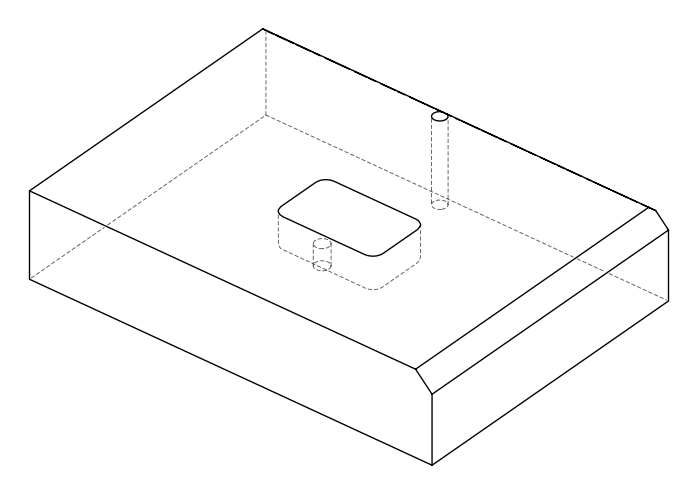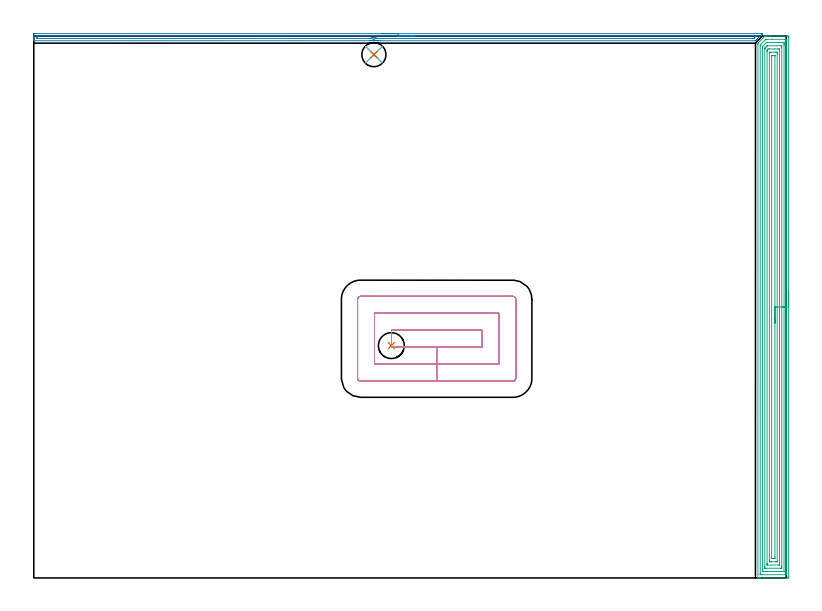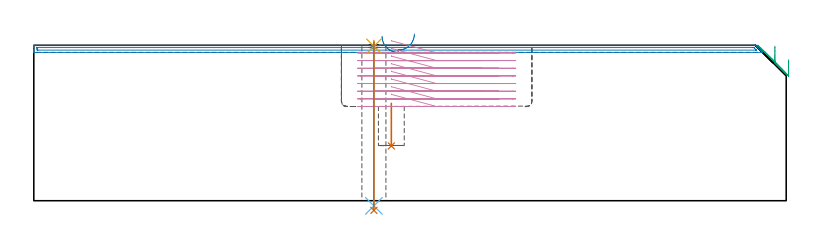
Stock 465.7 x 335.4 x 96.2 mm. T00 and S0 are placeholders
(PLAN: 7 operations, 5 tool changes, 39.1 min)
(1 INDEXABLE_INSERT_DRILL_BLIND_HOLE_FROM_SOLID | STEP1POCKET | NXT0302_003 | 0.11 min | 12454 mm3)
(2 AREA_MILL | FG_CHAMFER_SURFACE | UGT0205_001 | 7.36 min | 4397 mm3)
(3 AREA_MILL_1 | FG_CHAMFER_SURFACE_1 | UGT0205_001 | 19.08 min | 60480 mm3)
(4 MILL_RECTANGULAR_POCKET | POCKET_RECTANGULAR_STRAIGHT | UGT0201_095 | Follow Part, ap 5, ae 75% | 11.7 min | 310986 mm3)
(5 SPOT_DRILL | STEP1HOLE | NXT0321_9005460120000 | 0.03 min | 14 mm3)
(6 DRILL_THROUGH_HOLE_INTO_CENTER | STEP1HOLE | NXT0301_065 | 0.41 min | 6631 mm3)
(7 DRILL_TO_ENLARGE_THROUGH_HOLE | STEP1HOLE | UGT0301_280 | 0.42 min | 10087 mm3)
(TOOL NXT0302_003 | Index. Insert Drill 16mm [880-D1600L20-05] | D16 PA176 FL80 Z2)
(TOOL UGT0205_001 | Chamfer Mill 20 x 3 x 45 deg. | D20 FL50 Z2)
(TOOL UGT0201_095 | End mill 20 mm | D20 R3 FL38 Z4)
(TOOL NXT0321_9005460120000 | NC Spot Drill, 142deg, 12mm, Carbide, Uncoated | D12 PA142 FL30 Z2)
(TOOL NXT0301_065 | Carbide Drill 9.4mm [860.1-0940-075A1-MM 2214] | D9.4 PA140 FL98 Z2)
(TOOL UGT0301_280 | Twist Drill 14.9 mm | D14.9 PA118 FL114 Z2)
(OP 1 INDEXABLE_INSERT_DRILL_BLIND_HOLE_FROM_SOLID)
G17 G21 G94 G90
T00 M6
G54
G17 G0 G90 X221.3 Y143.8 S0 M3
G43 Z106.2 H1
G94 G81 G98 Z33.9 F250. R60.3
G80
M5
M2
(OP 2 AREA_MILL)
G17 G21 G94 G90
T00 M6
G54
G17 G0 G90 X215.55 Y336.9 S1061 M3
G43 Z106.2 H0
Z101.8
G94 G1 X215.588 Z100.928 F250.
X215.702 Z100.063
X215.891 Z99.212
X216.153 Z98.38
X216.487 Z97.574
X216.89 Z96.8
X217.359 Z96.064
X217.89 Z95.372
X218.479 Z94.729
X219.122 Z94.139
X219.814 Z93.608
X220.55 Z93.14
X221.324 Z92.737
X222.13 Z92.403
X222.962 Z92.141
X223.814 Z91.952
X224.678 Z91.838
X225.55 Z91.8
X451.065
X451.083 Y336.895 Z91.805
X451.065 Y336.867 Z91.831
X450.989 Y336.789 Z91.91
X450.767 Y336.565 Z92.132
X450.662 Y336.461 Z92.237
X450.469 Y336.269 Z92.431
X450.363 Y336.163 Z92.537
X450.222 Y336.021 Z92.676
X450.171 Y335.97 Z92.728
X449.521 Y335.321 Z93.379
X449.342 Y335.14 Z93.556
X448.68 Y334.48 Z94.22
X448.461 Y334.26 Z94.436
X447.838 Y333.638 Z95.062
X447.786 Y333.585 Z95.114
X447.581 Y333.379 Z95.317
X446.996 Y332.796 Z95.904
X446.891 Y332.691 Z96.008
X446.701 Y332.499 Z96.194
X446.699 Z96.195
X446.447 Y332.5 Z96.2
X214.376
X213.03 Y332.509 Z96.191
X212.99 Z96.19
X212.741 Y332.516 Z96.18
X212.588 Y332.548 Z96.148
X212.583 Y332.549 Z96.146
X212.142 Y332.657 Z96.041
X211.794 Y332.725 Z95.973
X211.694 Y332.742 Z95.952
X211.688 Y332.743 Z95.951
X211.248 Y332.802 Z95.893
X210.917 Y332.829 Z95.866
X210.8 Y332.839 Z95.856
X210.666 Y332.842 Z95.85
X210.607 Y332.843 Z95.852
X210.55 Y332.842 Z95.85
X210.502 Y332.841
X210.283 Y332.84 Z95.855
X210.176 Y332.835 Z95.863
X210.172 Y332.834 Z95.864
X209.906 Y332.818 Z95.877
X209.9 Z95.878
X209.787 Y332.805 Z95.892
X209.643 Y332.788 Z95.907
X209.458 Y332.767 Z95.93
X209.005 Y332.689 Z96.009
X208.523 Y332.578 Z96.122
X208.231 Y332.516 Z96.182
X208.162 Y332.51 Z96.19
X0.184 Y332.5 Z96.2
X0.004 Y332.499 Z96.192
X0. Y332.861 Z95.838
Y333.094 Z95.606
Y333.819 Z94.876
Y335.063 Z93.634
Y335.581 Z93.114
Y336.202 Z92.493
X0.003 Y336.461 Z92.234
X0.01 Y336.891 Z91.805
X0.191 Y336.895 Z91.802
X0.631 Y336.9 Z91.8
X225.55
Y335.486 Z93.214
X446.891 Y335.485 Z93.215
X446.989 Y335.484 Z93.216
X447.163 Y335.479 Z93.221
X447.214 Y335.473 Z93.227
X447.202 Y335.46 Z93.24
X447.111 Y335.364 Z93.336
X446.993 Y335.244 Z93.456
X446.891 Y335.141 Z93.559
X446.225 Y334.475 Z94.225
X445.997 Y334.248 Z94.452
X445.778 Y334.035 Z94.665
X445.678 Y333.94 Z94.76
X445.647 Y333.921 Z94.779
X445.601 Y333.919 Z94.781
X445.502 Y333.917 Z94.783
X445.103 Y333.914 Z94.786
X445.007
X214.371 Y333.915 Z94.785
X213.372 Y333.923 Z94.777
X213.175 Y333.93 Z94.771
X213.075 Y333.935 Z94.765
X212.962 Y333.957 Z94.743
X212.583 Y334.033 Z94.667
X212.313 Y334.085 Z94.615
X211.688 Y334.177 Z94.523
X211.283 Y334.218 Z94.482
X210.794 Y334.251 Z94.449
X210.355
X209.9 Y334.232 Z94.468
X209.512 Y334.201 Z94.499
X209.005 Y334.139 Z94.561
X208.729 Y334.092 Z94.608
X208.445 Y334.04 Z94.66
X208.111 Y333.971 Z94.729
X207.983 Y333.945 Z94.755
X207.905 Y333.931 Z94.769
X207.808 Y333.928 Z94.772
X207.611 Y333.926 Z94.774
X207.217 Y333.924 Z94.776
X207.111
X2.323 Y333.915 Z94.785
X2.044 Y333.92 Z94.78
X2.016 Y333.921 Z94.779
X2.01 Y333.938 Z94.762
X2.004 Y333.974 Z94.726
X2.002 Y334.009 Z94.691
X2. Y334.233 Z94.467
X2.003 Y334.7 Z94.
X2.009 Y335.104 Z93.596
X2.031 Y335.479 Z93.221
X2.42 Y335.484 Z93.216
X2.517 Y335.485 Z93.215
X225.55 Y335.486 Z93.214
X226.422 Z93.252
X227.287 Z93.366
X228.138 Z93.555
X228.97 Z93.817
X229.776 Z94.151
X230.55 Z94.554
X231.286 Z95.023
X231.978 Z95.554
X232.621 Z96.143
X233.21 Z96.786
X233.742 Z97.478
X234.21 Z98.214
X234.613 Z98.988
X234.947 Z99.794
X235.209 Z100.626
X235.398 Z101.478
X235.512 Z102.343
X235.55 Z103.214
G0 Z106.2
M5
M2
(OP 3 AREA_MILL_1)
G17 G21 G94 G90
T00 M6
G54
G17 G0 G90 X467.2 Y177.7 S1061 M3
G43 Z106.2 H0
Z87.2
G94 G1 Y177.662 Z86.328 F250.
Y177.548 Z85.463
Y177.359 Z84.612
Y177.097 Z83.78
Y176.763 Z82.974
Y176.36 Z82.2
Y175.892 Z81.464
Y175.36 Z80.772
Y174.771 Z80.129
Y174.128 Z79.54
Y173.436 Z79.008
Y172.7 Z78.54
Y171.926 Z78.137
Y171.12 Z77.803
Y170.288 Z77.541
Y169.436 Z77.352
Y168.572 Z77.238
Y167.7 Z77.2
Y0.924
X467.199 Y0.62 Z77.201
X467.194 Y0.037 Z77.204
X467.192 Y0.007 Z77.206
X466.612 Y0. Z77.785
X452.08 Z92.316
X449.679 Z94.716
X448.989 Z95.411
X448.655 Z95.744
X448.255 Z96.136
X448.212 Z96.179
X448.202 Y0.007 Z96.188
X448.2 Y0.173 Z96.2
Y330.313
X448.202 Y330.995 Z96.188
X448.33 Y331.131 Z96.068
X452.451 Y335.251 Z91.948
X452.497 Y335.299 Z91.898
X452.598 Y335.39 Z91.794
X452.695 Y335.399 Z91.697
X453.144 Y335.4 Z91.256
X453.445 Z90.955
X454.135 Z90.26
X455.372 Z89.025
X455.918 Z88.477
X456.536 Z87.86
X465.994 Z78.403
X466.612 Y335.397 Z77.785
X467.192 Y335.393 Z77.206
X467.194 Y335.363 Z77.204
X467.199 Y334.78 Z77.201
X467.2 Y334.191 Z77.2
Y167.7
X465.786 Z78.614
Y2.277
X465.784 Y2.146 Z78.616
X465.781 Y2.06 Z78.619
X465.777 Y2.008 Z78.623
X465.77 Y2.007 Z78.63
X465.721 Y2.004 Z78.679
X465.235 Y2. Z79.165
X450.57 Z93.83
X450.083 Y2.002 Z94.317
X449.679 Y2.008 Z94.721
X449.628 Y2.01 Z94.772
X449.62 Y2.212 Z94.78
X449.616 Y2.342 Z94.784
X449.615 Y2.407 Z94.785
X449.614 Y2.472 Z94.786
X449.615 Y329.55 Z94.785
X449.616 Y329.68 Z94.784
X449.621 Y329.937 Z94.779
X449.679 Y330.017 Z94.721
X449.823 Y330.168 Z94.577
X449.963 Y330.313 Z94.437
X452.644 Y332.993 Z91.756
X452.948 Y333.29 Z91.452
X453.046 Y333.384 Z91.354
X453.244 Y333.39 Z91.156
X453.731 Y333.398 Z90.669
X457.071 Y333.4 Z87.329
X464.83 Z79.57
X465.317 Y333.399 Z79.083
X465.721 Y333.392 Z78.679
X465.772 Y333.39 Z78.628
X465.78 Y333.188 Z78.62
X465.784 Y333.058 Z78.616
X465.785 Y332.993 Z78.615
X465.786 Y332.928 Z78.614
Y167.7
X464.372 Z80.028
X464.371 Y4.194 Z80.029
X464.37 Y4.085 Z80.03
X464.367 Y4.032 Z80.033
X464.366 Y4.013 Z80.034
X464.324 Y4.01 Z80.076
X464.13 Y4.002 Z80.27
X463.938 Y4.001 Z80.462
X463.24 Y4. Z81.16
X451.462 Y4.001 Z92.938
X451.268 Y4.002 Z93.132
X451.14 Y4.006 Z93.26
X451.042 Y4.01 Z93.358
X451.035 Y4.05 Z93.365
X451.033 Y4.194 Z93.367
X451.03 Y4.627 Z93.37
X451.029 Y5.087 Z93.371
X451.028 Y5.521 Z93.372
X451.029 Y328.743 Z93.371
X451.031 Y328.851 Z93.369
X451.034 Y328.905 Z93.366
X451.037 Y328.926 Z93.363
X451.048 Y328.94 Z93.352
X451.462 Y329.362 Z92.938
X451.49 Y329.391 Z92.91
X453.306 Y331.206 Z91.094
X453.475 Y331.364 Z90.925
X453.518 Y331.39 Z90.882
X453.62 Y331.395 Z90.78
X453.749 Y331.398 Z90.651
X453.942 Y331.4 Z90.458
X454.135 Z90.265
X463.938 Y331.399 Z80.462
X464.132 Y331.398 Z80.268
X464.26 Y331.394 Z80.14
X464.358 Y331.39 Z80.042
X464.365 Y331.35 Z80.035
X464.367 Y331.206 Z80.033
X464.371 Y330.773 Z80.029
Y330.313
X464.372 Y329.879 Z80.028
Y167.7
X462.957 Z81.443
Y6.874
X462.953 Y6.076 Z81.447
X462.951 Y6.021 Z81.449
X462.943 Y6.01 Z81.457
X462.919 Y6.007 Z81.481
X462.81 Y6.003 Z81.59
X462.592 Y6.001 Z81.808
X462.156 Y6. Z82.244
X453.244 Z91.156
X452.8 Y6.003 Z91.6
X452.588 Y6.006 Z91.812
X452.483 Y6.01 Z91.917
X452.449 Y6.022 Z91.951
X452.443 Y6.874 Z91.957
Y327.542
X452.444 Y327.632 Z91.956
X452.448 Y327.833 Z91.952
X452.449 Y327.879 Z91.951
X452.476 Y327.915 Z91.924
X452.538 Y327.982 Z91.862
X452.714 Y328.163 Z91.686
X453.074 Y328.526 Z91.326
X453.244 Y328.695 Z91.156
X453.607 Y329.056 Z90.793
X453.784 Y329.229 Z90.616
X453.927 Y329.366 Z90.473
X453.973 Y329.39 Z90.427
X454.155 Y329.4 Z90.245
X462.156 Z82.244
X462.6 Y329.397 Z81.8
X462.812 Y329.394 Z81.588
X462.917 Y329.39 Z81.483
X462.951 Y329.378 Z81.449
X462.957 Y328.526 Z81.443
Y167.7
X461.543 Z82.857
Y8.382
X461.541 Y8.103 Z82.859
X461.538 Y8.024 Z82.862
X461.536 Y8.009 Z82.864
X461.532 Y8.006 Z82.868
X461.512 Y8.003 Z82.888
X461.43 Y8.001 Z82.97
X461.265 Y8. Z83.135
X454.135 Y8.001 Z90.265
X453.9 Y8.004 Z90.5
X453.867 Y8.01 Z90.533
X453.863 Y8.018 Z90.537
X453.86 Y8.043 Z90.54
X453.857 Y8.661 Z90.543
Y8.94
X453.858 Y325.845 Z90.542
X453.859 Y326.123 Z90.541
X453.864 Y326.739 Z90.536
X453.876 Y326.866 Z90.524
X453.941 Y326.934 Z90.459
X454.135 Y327.13 Z90.265
X454.389 Y327.378 Z90.011
X455.026 Y327.394 Z89.374
X455.26 Y327.398 Z89.14
X458.377 Y327.4 Z86.023
X460.605 Z83.795
X461.265 Y327.399 Z83.135
X461.5 Y327.396 Z82.9
X461.533 Y327.39 Z82.867
X461.537 Y327.382 Z82.863
X461.54 Y327.357 Z82.86
X461.543 Y326.739 Z82.857
Y326.46
Y167.7
X460.129 Z84.271
X460.128 Y10.448 Z84.272
X460.126 Y10.124 Z84.274
X460.124 Y10.044 Z84.276
X460.122 Y10.012 Z84.278
X460.078 Y10.009 Z84.322
X459.927 Y10.002 Z84.473
X459.482 Y10.001 Z84.918
X459.038 Y10. Z85.362
X456.364 Z88.036
X455.918 Y10.001 Z88.482
X455.47 Y10.003 Z88.93
X455.309 Y10.01 Z89.091
X455.278 Y10.016 Z89.122
X455.276 Y10.073 Z89.124
X455.273 Y10.201 Z89.127
X455.272 Y10.448 Z89.128
X455.271 Y11.096 Z89.129
X455.272 Y324.952 Z89.128
X455.274 Y325.276 Z89.126
X455.276 Y325.356 Z89.124
X455.278 Y325.388 Z89.122
X455.322 Y325.391 Z89.078
X455.473 Y325.398 Z88.927
X455.918 Y325.4 Z88.482
X456.362 Z88.038
X459.036 Z85.364
X459.482 Y325.399 Z84.918
X459.93 Y325.397 Z84.47
X460.091 Y325.39 Z84.309
X460.122 Y325.384 Z84.278
X460.124 Y325.327 Z84.276
X460.127 Y325.199 Z84.273
X460.128 Y324.952 Z84.272
X460.129 Y324.304 Z84.271
Y167.7
X458.715 Z85.685
Y13.005
X458.711 Y12.235 Z85.689
X458.708 Y12.117 Z85.692
X458.702 Y12.01 Z85.698
X458.591 Y12.008 Z85.809
X457.934 Y12.001 Z86.466
X456.809 Z87.591
X456.731 Y12.003 Z87.669
X456.703 Y12.006 Z87.697
X456.693 Y12.009 Z87.707
X456.691 Y12.03 Z87.709
X456.687 Y12.111 Z87.713
X456.686 Y12.235 Z87.714
X456.685 Y12.359 Z87.715
Y322.395
X456.689 Y323.165 Z87.711
X456.692 Y323.283 Z87.708
X456.698 Y323.39 Z87.702
X456.809 Y323.392 Z87.591
X457.466 Y323.399 Z86.934
X458.591 Z85.809
X458.669 Y323.397 Z85.731
X458.697 Y323.394 Z85.703
X458.707 Y323.391 Z85.693
X458.709 Y323.37 Z85.691
X458.713 Y323.289 Z85.687
X458.714 Y323.165 Z85.686
X458.715 Y323.041 Z85.685
Y167.7
Y166.828 Z85.723
Y165.964 Z85.837
Y165.112 Z86.026
Y164.28 Z86.288
Y163.474 Z86.622
Y162.7 Z87.025
Y161.964 Z87.494
Y161.272 Z88.025
Y160.629 Z88.614
Y160.04 Z89.257
Y159.508 Z89.95
Y159.04 Z90.685
Y158.637 Z91.459
Y158.303 Z92.265
Y158.041 Z93.097
Y157.852 Z93.949
Y157.738 Z94.814
Y157.7 Z95.685
G0 Z106.2
M5
M2
(OP 4 MILL_RECTANGULAR_POCKET)
G17 G21 G94 G90
T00 M6
G54
G17 G0 G90 X221.4 Y143.727 S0 M3
G43 Z106.2 H0
Z99.2
G94 G1 Y142.8 Z98.952 F250.
X249.35 Z91.462
X277.3 F500.
Y153.3
X221.4
Y142.8
X249.35
Y132.3
X287.8
Y163.8
X210.9
Y132.3
X249.35
Y121.8
X296.5
G3 X298.3 Y123.6 R1.8
G1 Y172.5
G3 X296.5 Y174.3 R1.8
G1 X202.2
G3 X200.4 Y172.5 R1.8
G1 Y123.6
G3 X202.2 Y121.8 R1.8
G1 X249.35
X250.35
G0 X221.4 Y143.727 Z94.462
G1 Y142.8 Z94.214 F250.
X249.35 Z86.725
X277.3 F500.
Y153.3
X221.4
Y142.8
X249.35
Y132.3
X287.8
Y163.8
X210.9
Y132.3
X249.35
Y121.8
X296.5
G3 X298.3 Y123.6 R1.8
G1 Y172.5
G3 X296.5 Y174.3 R1.8
G1 X202.2
G3 X200.4 Y172.5 R1.8
G1 Y123.6
G3 X202.2 Y121.8 R1.8
G1 X249.35
X250.35
G0 X221.4 Y143.727 Z89.725
G1 Y142.8 Z89.477 F250.
X249.35 Z81.987
X277.3 F500.
Y153.3
X221.4
Y142.8
X249.35
Y132.3
X287.8
Y163.8
X210.9
Y132.3
X249.35
Y121.8
X296.5
G3 X298.3 Y123.6 R1.8
G1 Y172.5
G3 X296.5 Y174.3 R1.8
G1 X202.2
G3 X200.4 Y172.5 R1.8
G1 Y123.6
G3 X202.2 Y121.8 R1.8
G1 X249.35
X250.35
G0 X221.4 Y143.727 Z84.987
G1 Y142.8 Z84.739 F250.
X249.35 Z77.25
X277.3 F500.
Y153.3
X221.4
Y142.8
X249.35
Y132.3
X287.8
Y163.8
X210.9
Y132.3
X249.35
Y121.8
X296.5
G3 X298.3 Y123.6 R1.8
G1 Y172.5
G3 X296.5 Y174.3 R1.8
G1 X202.2
G3 X200.4 Y172.5 R1.8
G1 Y123.6
G3 X202.2 Y121.8 R1.8
G1 X249.35
X250.35
G0 X221.4 Y143.727 Z80.25
G1 Y142.8 Z80.002 F250.
X249.35 Z72.512
X277.3 F500.
Y153.3
X221.4
Y142.8
X249.35
Y132.3
X287.8
Y163.8
X210.9
Y132.3
X249.35
Y121.8
X296.5
G3 X298.3 Y123.6 R1.8
G1 Y172.5
G3 X296.5 Y174.3 R1.8
G1 X202.2
G3 X200.4 Y172.5 R1.8
G1 Y123.6
G3 X202.2 Y121.8 R1.8
G1 X249.35
X250.35
G0 X221.4 Y143.727 Z75.512
G1 Y142.8 Z75.264 F250.
X249.35 Z67.775
X277.3 F500.
Y153.3
X221.4
Y142.8
X249.35
Y132.3
X287.8
Y163.8
X210.9
Y132.3
X249.35
Y121.8
X296.5
G3 X298.3 Y123.6 R1.8
G1 Y172.5
G3 X296.5 Y174.3 R1.8
G1 X202.2
G3 X200.4 Y172.5 R1.8
G1 Y123.6
G3 X202.2 Y121.8 R1.8
G1 X249.35
X250.35
G0 X221.4 Y143.727 Z70.775
G1 Y142.8 Z70.527 F250.
X249.35 Z63.037
X277.3 F500.
Y153.3
X221.4
Y142.8
X249.35
Y132.3
X287.8
Y163.8
X210.9
Y132.3
X249.35
Y121.8
X296.5
G3 X298.3 Y123.6 R1.8
G1 Y172.5
G3 X296.5 Y174.3 R1.8
G1 X202.2
G3 X200.4 Y172.5 R1.8
G1 Y123.6
G3 X202.2 Y121.8 R1.8
G1 X249.35
X250.35
G0 X221.4 Y143.727 Z66.037
G1 Y142.8 Z65.789 F250.
X249.35 Z58.3
X277.3 F500.
Y153.3
X221.4
Y142.8
X249.35
Y132.3
X287.8
Y163.8
X210.9
Y132.3
X249.35
Y121.8
X296.5
G3 X298.3 Y123.6 R1.8
G1 Y172.5
G3 X296.5 Y174.3 R1.8
G1 X202.2
G3 X200.4 Y172.5 R1.8
G1 Y123.6
G3 X202.2 Y121.8 R1.8
G1 X249.35
X250.35
G0 Z106.2
M5
M2
(OP 5 SPOT_DRILL)
G17 G21 G94 G90
T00 M6
G54
G17 G0 G90 X210.5 Y323.9 S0 M3
G43 Z106.2 H0
G94 G81 G98 Z95.559 F250. R99.2
G80
M5
M2
(OP 6 DRILL_THROUGH_HOLE_INTO_CENTER)
G17 G21 G94 G90
T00 M6
G54
G17 G0 G90 X210.5 Y323.9 S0 M3
G43 Z106.2 H1
G94 G73 G98 Z-3.211 F250. Q9.037 R98.2
G80
M5
M2
(OP 7 DRILL_TO_ENLARGE_THROUGH_HOLE)
G17 G21 G94 G90
T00 M6
G54
G17 G0 G90 X210.5 Y323.9 S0 M3
G43 Z106.2 H0
G94 G73 G98 Z-5.976 F250. Q14.597 R98.2
G80
M5
M2
